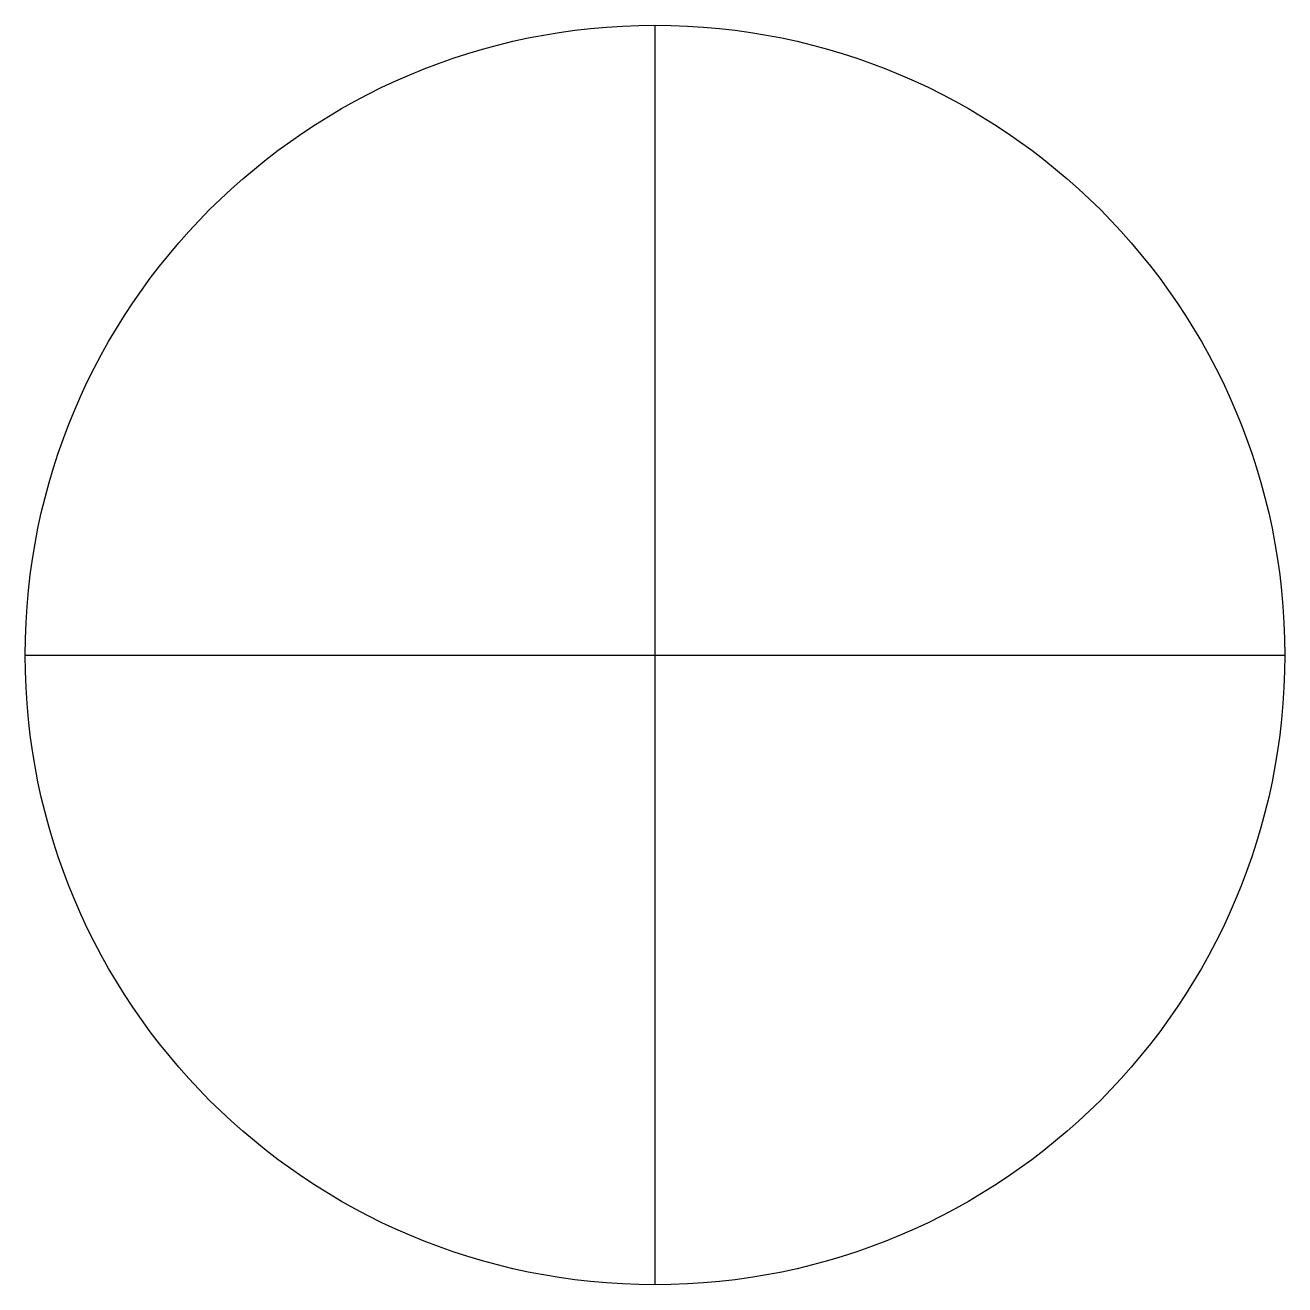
# Model space of a CAD drawing. Header units: millimetres. Extents: x 350 to 650, y 350 to 650.
import ezdxf

# ---------------------------------------------------------------- set-up
doc = ezdxf.new("R2010")
doc.units = ezdxf.units.MM
doc.layers.add('E-LIGHT', color=2, linetype='Continuous')

# ---------------------------------------------------------------- blocks, each defined once
blk = doc.blocks.new('LT-DL')
for p, q in [((0, -150), (0, 150)), ((-150, 0), (150, 0))]:
    blk.add_line(p, q)
blk.add_circle((0, 0), 150)

msp = doc.modelspace()

# ---------------------------------------------------------------- block references
at = {"layer": 'E-LIGHT'}
msp.add_blockref('LT-DL', (500, 500), dxfattribs=at)

doc.saveas('drawing.dxf')
